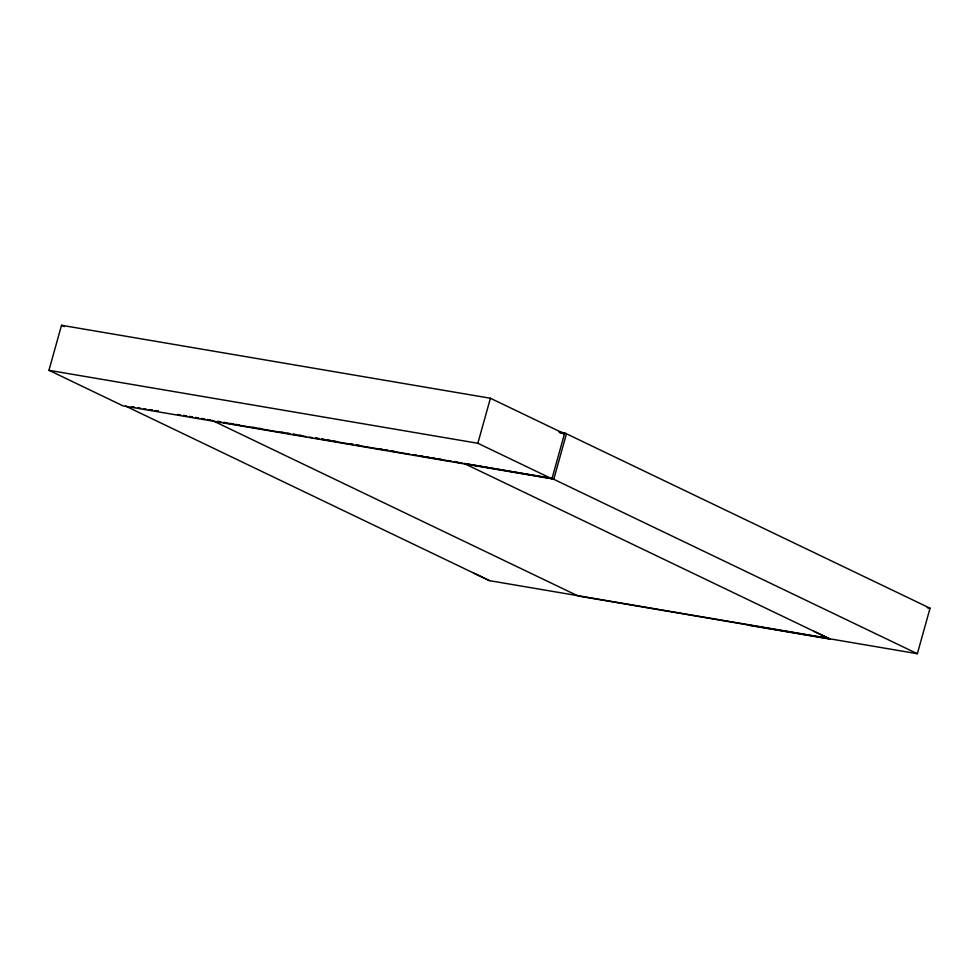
<?xml version="1.0" encoding="UTF-8"?>
<svg xmlns="http://www.w3.org/2000/svg" width="979" height="979" viewBox="0 0 979 979"><rect width="100%" height="100%" fill="white"/><g stroke="black" fill="none" stroke-linecap="round" stroke-linejoin="round"><path stroke-width="1.47" d="M558.874 431.947L564.724 432.951L551.923 478.817L123.024 405.857L48.95 370.319L61.518 325.285L490.418 398.257L564.491 433.795L560.098 433.048M551.923 478.817L477.85 443.279L490.418 398.257M566.339 434.199L553.881 478.853L464.217 463.508L830.339 639.152L748.458 625.226M211.978 420.321L578.161 596.003L917.347 653.715L930.05 608.216L564.724 432.951M48.95 370.319L477.85 443.279M131.614 406.652L134.588 407.166M137.562 407.668L140.548 408.17M143.521 408.684L146.495 409.185M149.469 409.687L152.455 410.201M155.428 410.703L158.402 411.217M177.75 414.496L180.723 415.01M183.697 415.512L186.683 416.026M189.657 416.528L192.63 417.03L189.583 416.491M195.604 417.543L198.59 418.045L195.555 417.519M201.564 418.559L204.538 419.061M207.511 419.563L210.485 420.077L207.499 419.563M217.999 421.349L221.009 421.863M224.02 422.377L227.03 422.891M230.041 423.393L233.051 423.907M236.061 424.421L239.072 424.935M252.619 427.236L255.629 427.75M258.64 428.264L261.65 428.778M281.218 432.106L284.228 432.62M287.239 433.134L290.249 433.636M293.259 434.15L296.27 434.664M299.28 435.178L302.291 435.692M315.85 437.992L318.86 438.506M321.871 439.02L324.881 439.534M327.892 440.048L330.902 440.55M333.912 441.064L336.923 441.578M350.47 443.891L353.48 444.393M356.491 444.907L359.501 445.421M379.069 448.749L382.079 449.263M385.09 449.777L388.1 450.291M391.111 450.805L394.121 451.307M413.689 454.635L416.699 455.149M419.71 455.663L422.72 456.177M425.73 456.691L428.741 457.205M431.751 457.719L434.762 458.221M437.772 458.735L440.783 459.249M448.309 460.534L451.319 461.048M454.329 461.55L457.34 462.064M217.35 421.508L220.361 422.022M223.371 422.524L289.613 433.795M292.623 434.309L306.17 436.61M309.18 437.123L312.191 437.637M315.201 438.151L318.212 438.665M321.222 439.179L352.832 444.552M355.842 445.066L387.451 450.438M390.462 450.952L410.03 454.28M413.04 454.794L416.051 455.308M419.061 455.822L450.67 461.195M453.681 461.709L462.712 463.251M464.217 463.508L552.021 478.437L917.347 653.715M927.125 607.714L930.05 608.216M473.542 573.021L489.5 580.657L828.687 638.357M149.261 409.589L152.247 410.103M155.233 410.617L158.219 411.119M183.611 415.463L186.597 415.977M201.527 418.535L204.513 419.049M813.598 631.137L829.543 638.773M61.518 325.285L64.259 326.607M125.557 406.052L489.5 580.657"/></g></svg>
